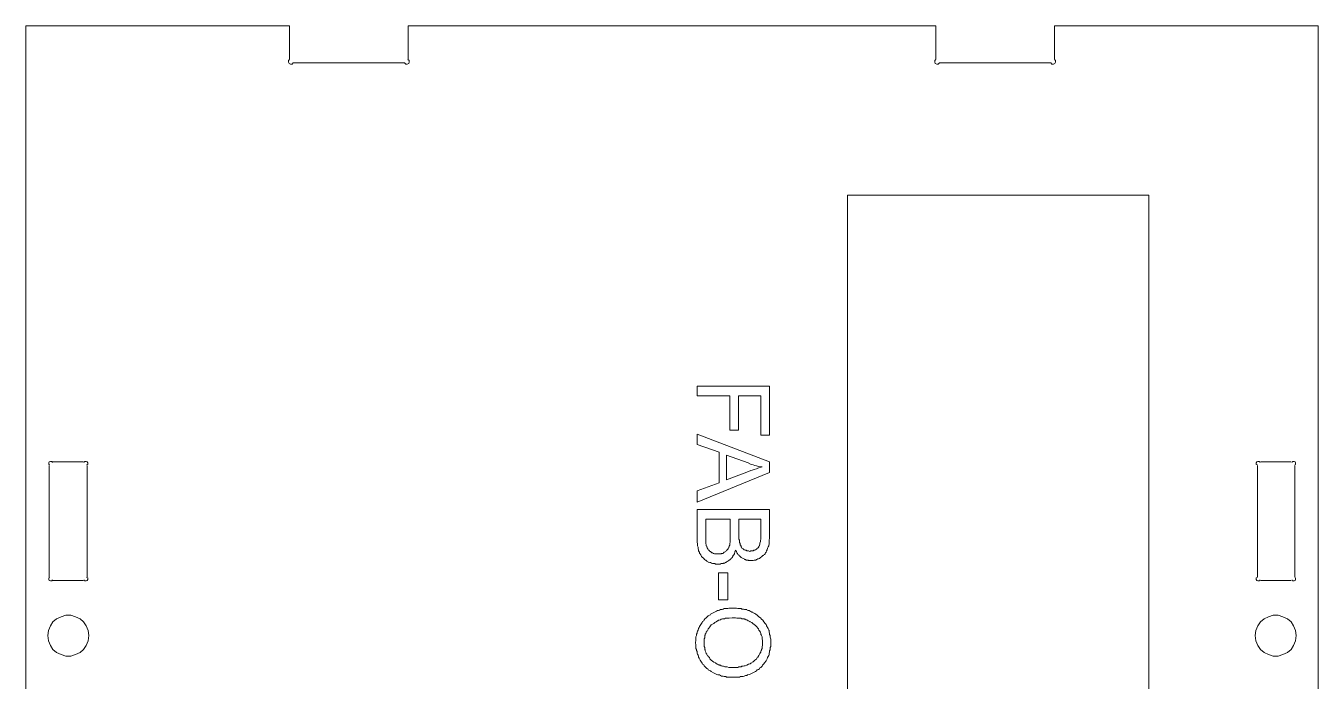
# Model space of a CAD drawing. Header units: millimetres. Extents: x 61 to 278, y 158 to 389.
# Drawn here: x 60.9 to 167.9, y 335.1 to 389.4 of the extents above; entities that cross this region are included whole.
import ezdxf

# ---------------------------------------------------------------- set-up
doc = ezdxf.new("R2010")
doc.units = ezdxf.units.MM
doc.header["$MEASUREMENT"] = 0
doc.layers.add('Livello 1', color=7, linetype='Continuous', lineweight=0)

msp = doc.modelspace()

# ---------------------------------------------------------------- linework, layer by layer
at = {"layer": 'Livello 1', "color": 7, "lineweight": 13}
for p, q in [((92.24, 386.31), (83.02, 386.31)), ((145.75, 386.31), (136.53, 386.31)), ((63.12, 353.25), (65.66, 353.25)), ((163.11, 353.25), (165.65, 353.25)), ((62.82, 352.95), (62.82, 343.73)), ((65.96, 352.95), (65.96, 343.73)), ((162.86, 352.95), (162.86, 343.73)), ((165.95, 352.95), (165.95, 343.73)), ((63.12, 343.43), (65.66, 343.43)), ((163.11, 343.43), (165.65, 343.43))]:
    msp.add_line(p, q, dxfattribs=at)
for points in [[(82.72, 386.61), (82.72, 389.36), (60.88, 389.36), (60.88, 278.32), (82.72, 278.32), (82.72, 281.07)], [(136.23, 386.61), (136.23, 389.36), (92.54, 389.36), (92.54, 386.61)], [(167.89, 278.32), (167.89, 389.36), (146.05, 389.36), (146.05, 386.61)], [(82.72, 386.57), (82.63, 386.48), (82.63, 386.36), (82.68, 386.23), (82.8, 386.19), (82.93, 386.19), (83.02, 386.31)], [(92.24, 386.31), (92.33, 386.19), (92.46, 386.19), (92.58, 386.23), (92.63, 386.36), (92.63, 386.48), (92.5, 386.57)], [(136.23, 386.57), (136.14, 386.48), (136.14, 386.36), (136.19, 386.23), (136.31, 386.19), (136.44, 386.19), (136.53, 386.31)], [(145.75, 386.31), (145.84, 386.19), (145.97, 386.19), (146.09, 386.23), (146.13, 386.36), (146.13, 386.48), (146.05, 386.57)], [(63.08, 353.21), (63.03, 353.29), (62.91, 353.29), (62.82, 353.25), (62.78, 353.17), (62.78, 353.04), (62.87, 353)], [(65.91, 353), (66, 353.04), (66, 353.17), (65.96, 353.25), (65.87, 353.29), (65.74, 353.29), (65.7, 353.21)], [(163.07, 353.21), (163.03, 353.29), (162.9, 353.29), (162.81, 353.25), (162.77, 353.17), (162.77, 353.04), (162.86, 353)], [(165.95, 353), (166.03, 353.04), (166.03, 353.17), (165.99, 353.25), (165.9, 353.29), (165.78, 353.29), (165.74, 353.21)], [(62.87, 343.68), (62.78, 343.64), (62.78, 343.51), (62.82, 343.43), (62.91, 343.39), (63.03, 343.39), (63.08, 343.47)], [(65.7, 343.47), (65.74, 343.39), (65.87, 343.39), (65.96, 343.43), (66, 343.51), (66, 343.64), (65.91, 343.68)], [(162.86, 343.68), (162.77, 343.64), (162.77, 343.51), (162.81, 343.43), (162.9, 343.39), (163.03, 343.39), (163.07, 343.47)], [(165.74, 343.47), (165.78, 343.39), (165.9, 343.39), (165.99, 343.43), (166.03, 343.51), (166.03, 343.64), (165.95, 343.68)]]:
    msp.add_lwpolyline(points, dxfattribs=at)
for points in [[(153.88, 375.35), (153.88, 302.32), (128.91, 302.32), (128.91, 375.35)], [(116.46, 358.71), (119.17, 358.71), (119.17, 355.88), (119.89, 355.88), (119.89, 358.71), (121.75, 358.71), (121.75, 355.45), (122.47, 355.45), (122.47, 359.52), (116.46, 359.52)], [(116.46, 354.69), (118.28, 354.05), (118.28, 351.51), (116.46, 350.84), (116.46, 349.91), (122.47, 352.36), (122.47, 353.25), (116.46, 355.54)], [(118.24, 341.82), (119, 341.82), (119, 344.06), (118.24, 344.06)], [(66.08, 338.86), (66.04, 339.28), (65.87, 339.66), (65.66, 340), (65.36, 340.25), (64.98, 340.42), (64.6, 340.55), (64.18, 340.55), (63.8, 340.42), (63.42, 340.25), (63.12, 340), (62.91, 339.66), (62.74, 339.28), (62.7, 338.86), (62.74, 338.43), (62.91, 338.05), (63.12, 337.71), (63.42, 337.46), (63.8, 337.29), (64.18, 337.16), (64.6, 337.16), (64.98, 337.29), (65.36, 337.46), (65.66, 337.71), (65.87, 338.05), (66.04, 338.43)], [(166.07, 338.86), (166.03, 339.28), (165.86, 339.66), (165.65, 340), (165.35, 340.25), (164.97, 340.42), (164.59, 340.55), (164.17, 340.55), (163.79, 340.42), (163.41, 340.25), (163.11, 340), (162.9, 339.66), (162.73, 339.28), (162.69, 338.86), (162.73, 338.43), (162.9, 338.05), (163.11, 337.71), (163.41, 337.46), (163.79, 337.29), (164.17, 337.16), (164.59, 337.16), (164.97, 337.29), (165.35, 337.46), (165.65, 337.71), (165.86, 338.05), (166.03, 338.43)]]:
    msp.add_lwpolyline(points, close=True, dxfattribs=at)
for points, knots in [([(120.57, 352.4), (120.57, 352.4), (118.91, 351.77), (118.91, 351.77), (118.91, 351.77), (118.91, 353.8), (118.91, 353.8), (118.91, 353.8), (120.69, 353.17), (120.69, 353.17)], [0, 0, 0, 0, 1, 1, 1, 2, 2, 2, 3, 3, 3, 3]), ([(121.84, 352.83), (121.84, 352.83), (121.54, 352.87), (121.54, 352.87), (121.54, 352.87), (121.37, 352.91), (121.37, 352.91), (121.37, 352.91), (121.24, 352.95), (121.24, 352.95), (121.24, 352.95), (121.12, 353), (121.12, 353), (121.12, 353), (120.95, 353.04), (120.95, 353.04), (120.95, 353.04), (120.69, 353.17), (120.69, 353.17)], [0, 0, 0, 0, 1, 1, 1, 2, 2, 2, 3, 3, 3, 4, 4, 4, 5, 5, 5, 6, 6, 6, 6]), ([(120.57, 352.4), (120.57, 352.4), (120.9, 352.53), (120.9, 352.53), (120.9, 352.53), (121.03, 352.57), (121.03, 352.57), (121.03, 352.57), (121.2, 352.62), (121.2, 352.62), (121.2, 352.62), (121.37, 352.66), (121.37, 352.66), (121.37, 352.66), (121.5, 352.74), (121.5, 352.74), (121.5, 352.74), (121.84, 352.83), (121.84, 352.83)], [0, 0, 0, 0, 1, 1, 1, 2, 2, 2, 3, 3, 3, 4, 4, 4, 5, 5, 5, 6, 6, 6, 6]), ([(122.47, 347.07), (122.47, 347.07), (122.47, 349.31), (122.47, 349.31), (122.47, 349.31), (116.46, 349.31), (116.46, 349.31), (116.46, 349.31), (116.46, 347.03), (116.46, 347.03)], [0, 0, 0, 0, 1, 1, 1, 2, 2, 2, 3, 3, 3, 3]), ([(117.18, 347.03), (117.18, 347.03), (117.18, 348.51), (117.18, 348.51), (117.18, 348.51), (119.21, 348.51), (119.21, 348.51)], [0, 0, 0, 0, 1, 1, 1, 2, 2, 2, 2]), ([(119.93, 347.24), (119.93, 347.24), (119.93, 348.51), (119.93, 348.51), (119.93, 348.51), (121.75, 348.51), (121.75, 348.51)], [0, 0, 0, 0, 1, 1, 1, 2, 2, 2, 2]), ([(116.54, 346.05), (116.54, 346.05), (116.54, 346.18), (116.54, 346.18), (116.54, 346.18), (116.5, 346.31), (116.5, 346.31), (116.5, 346.31), (116.5, 346.43), (116.5, 346.43), (116.5, 346.43), (116.5, 346.48), (116.5, 346.48), (116.5, 346.48), (116.46, 346.56), (116.46, 346.56), (116.46, 346.56), (116.46, 346.65), (116.46, 346.65), (116.46, 346.65), (116.46, 346.77), (116.46, 346.77), (116.46, 346.77), (116.46, 347.03), (116.46, 347.03)], [0, 0, 0, 0, 1, 1, 1, 2, 2, 2, 3, 3, 3, 4, 4, 4, 5, 5, 5, 6, 6, 6, 7, 7, 7, 8, 8, 8, 8]), ([(117.18, 347.03), (117.18, 347.03), (117.18, 346.9), (117.18, 346.9), (117.18, 346.9), (117.18, 346.77), (117.18, 346.77), (117.18, 346.77), (117.18, 346.69), (117.18, 346.69), (117.18, 346.69), (117.18, 346.65), (117.18, 346.65), (117.18, 346.65), (117.18, 346.48), (117.18, 346.48)], [0, 0, 0, 0, 1, 1, 1, 2, 2, 2, 3, 3, 3, 4, 4, 4, 5, 5, 5, 5]), ([(119.13, 346.27), (119.13, 346.27), (119.17, 346.35), (119.17, 346.35), (119.17, 346.35), (119.17, 346.48), (119.17, 346.48), (119.17, 346.48), (119.21, 346.6), (119.21, 346.6), (119.21, 346.6), (119.21, 346.65), (119.21, 346.65), (119.21, 346.65), (119.21, 346.69), (119.21, 346.69), (119.21, 346.69), (119.21, 346.82), (119.21, 346.82), (119.21, 346.82), (119.21, 346.9), (119.21, 346.9), (119.21, 346.9), (119.21, 347.03), (119.21, 347.03), (119.21, 347.03), (119.21, 347.15), (119.21, 347.15)], [0, 0, 0, 0, 1, 1, 1, 2, 2, 2, 3, 3, 3, 4, 4, 4, 5, 5, 5, 6, 6, 6, 7, 7, 7, 8, 8, 8, 9, 9, 9, 9]), ([(119.93, 347.24), (119.93, 347.24), (119.93, 347.03), (119.93, 347.03), (119.93, 347.03), (119.93, 346.94), (119.93, 346.94), (119.93, 346.94), (119.93, 346.86), (119.93, 346.86), (119.93, 346.86), (119.97, 346.77), (119.97, 346.77), (119.97, 346.77), (119.97, 346.65), (119.97, 346.65), (119.97, 346.65), (119.97, 346.56), (119.97, 346.56), (119.97, 346.56), (120.02, 346.48), (120.02, 346.48)], [0, 0, 0, 0, 1, 1, 1, 2, 2, 2, 3, 3, 3, 4, 4, 4, 5, 5, 5, 6, 6, 6, 7, 7, 7, 7]), ([(121.67, 346.43), (121.67, 346.43), (121.67, 346.52), (121.67, 346.52), (121.67, 346.52), (121.71, 346.65), (121.71, 346.65), (121.71, 346.65), (121.71, 346.77), (121.71, 346.77), (121.71, 346.77), (121.75, 346.82), (121.75, 346.82), (121.75, 346.82), (121.75, 346.86), (121.75, 346.86), (121.75, 346.86), (121.75, 346.99), (121.75, 346.99), (121.75, 346.99), (121.75, 347.11), (121.75, 347.11), (121.75, 347.11), (121.75, 347.32), (121.75, 347.32)], [0, 0, 0, 0, 1, 1, 1, 2, 2, 2, 3, 3, 3, 4, 4, 4, 5, 5, 5, 6, 6, 6, 7, 7, 7, 8, 8, 8, 8]), ([(122.47, 347.07), (122.47, 347.07), (122.47, 346.94), (122.47, 346.94), (122.47, 346.94), (122.43, 346.77), (122.43, 346.77), (122.43, 346.77), (122.43, 346.73), (122.43, 346.73), (122.43, 346.73), (122.43, 346.65), (122.43, 346.65), (122.43, 346.65), (122.43, 346.56), (122.43, 346.56), (122.43, 346.56), (122.43, 346.52), (122.43, 346.52), (122.43, 346.52), (122.43, 346.43), (122.43, 346.43), (122.43, 346.43), (122.39, 346.35), (122.39, 346.35), (122.39, 346.35), (122.39, 346.31), (122.39, 346.31), (122.39, 346.31), (122.34, 346.22), (122.34, 346.22), (122.34, 346.22), (122.3, 346.1), (122.3, 346.1), (122.3, 346.1), (122.26, 345.97), (122.26, 345.97)], [0, 0, 0, 0, 1, 1, 1, 2, 2, 2, 3, 3, 3, 4, 4, 4, 5, 5, 5, 6, 6, 6, 7, 7, 7, 8, 8, 8, 9, 9, 9, 10, 10, 10, 11, 11, 11, 12, 12, 12, 12]), ([(116.84, 345.42), (116.84, 345.42), (116.8, 345.5), (116.8, 345.5), (116.8, 345.5), (116.76, 345.55), (116.76, 345.55), (116.76, 345.55), (116.71, 345.63), (116.71, 345.63), (116.71, 345.63), (116.67, 345.67), (116.67, 345.67), (116.67, 345.67), (116.67, 345.72), (116.67, 345.72), (116.67, 345.72), (116.67, 345.76), (116.67, 345.76), (116.67, 345.76), (116.63, 345.8), (116.63, 345.8), (116.63, 345.8), (116.59, 345.88), (116.59, 345.88), (116.59, 345.88), (116.59, 345.97), (116.59, 345.97), (116.59, 345.97), (116.54, 346.05), (116.54, 346.05)], [0, 0, 0, 0, 1, 1, 1, 2, 2, 2, 3, 3, 3, 4, 4, 4, 5, 5, 5, 6, 6, 6, 7, 7, 7, 8, 8, 8, 9, 9, 9, 10, 10, 10, 10]), ([(117.18, 346.48), (117.18, 346.48), (117.22, 346.39), (117.22, 346.39), (117.22, 346.39), (117.22, 346.31), (117.22, 346.31), (117.22, 346.31), (117.26, 346.27), (117.26, 346.27), (117.26, 346.27), (117.26, 346.18), (117.26, 346.18), (117.26, 346.18), (117.31, 346.14), (117.31, 346.14), (117.31, 346.14), (117.35, 346.05), (117.35, 346.05)], [0, 0, 0, 0, 1, 1, 1, 2, 2, 2, 3, 3, 3, 4, 4, 4, 5, 5, 5, 6, 6, 6, 6]), ([(117.35, 346.05), (117.35, 346.05), (117.39, 345.97), (117.39, 345.97), (117.39, 345.97), (117.43, 345.93), (117.43, 345.93), (117.43, 345.93), (117.48, 345.88), (117.48, 345.88), (117.48, 345.88), (117.52, 345.84), (117.52, 345.84), (117.52, 345.84), (117.56, 345.84), (117.56, 345.84), (117.56, 345.84), (117.6, 345.8), (117.6, 345.8), (117.6, 345.8), (117.64, 345.76), (117.64, 345.76), (117.64, 345.76), (117.69, 345.72), (117.69, 345.72)], [0, 0, 0, 0, 1, 1, 1, 2, 2, 2, 3, 3, 3, 4, 4, 4, 5, 5, 5, 6, 6, 6, 7, 7, 7, 8, 8, 8, 8]), ([(117.69, 345.72), (117.69, 345.72), (117.73, 345.72), (117.73, 345.72), (117.73, 345.72), (117.81, 345.67), (117.81, 345.67), (117.81, 345.67), (117.86, 345.67), (117.86, 345.67), (117.86, 345.67), (117.9, 345.63), (117.9, 345.63), (117.9, 345.63), (117.94, 345.63), (117.94, 345.63), (117.94, 345.63), (117.98, 345.63), (117.98, 345.63), (117.98, 345.63), (118.07, 345.63), (118.07, 345.63), (118.07, 345.63), (118.11, 345.63), (118.11, 345.63), (118.11, 345.63), (118.19, 345.63), (118.19, 345.63)], [0, 0, 0, 0, 1, 1, 1, 2, 2, 2, 3, 3, 3, 4, 4, 4, 5, 5, 5, 6, 6, 6, 7, 7, 7, 8, 8, 8, 9, 9, 9, 9]), ([(118.19, 345.63), (118.19, 345.63), (118.28, 345.63), (118.28, 345.63), (118.28, 345.63), (118.36, 345.63), (118.36, 345.63), (118.36, 345.63), (118.41, 345.63), (118.41, 345.63), (118.41, 345.63), (118.45, 345.63), (118.45, 345.63), (118.45, 345.63), (118.49, 345.67), (118.49, 345.67), (118.49, 345.67), (118.53, 345.67), (118.53, 345.67), (118.53, 345.67), (118.58, 345.67), (118.58, 345.67), (118.58, 345.67), (118.62, 345.67), (118.62, 345.67), (118.62, 345.67), (118.66, 345.72), (118.66, 345.72), (118.66, 345.72), (118.7, 345.76), (118.7, 345.76), (118.7, 345.76), (118.79, 345.8), (118.79, 345.8)], [0, 0, 0, 0, 1, 1, 1, 2, 2, 2, 3, 3, 3, 4, 4, 4, 5, 5, 5, 6, 6, 6, 7, 7, 7, 8, 8, 8, 9, 9, 9, 10, 10, 10, 11, 11, 11, 11]), ([(118.79, 345.8), (118.79, 345.8), (118.83, 345.84), (118.83, 345.84), (118.83, 345.84), (118.87, 345.88), (118.87, 345.88), (118.87, 345.88), (118.91, 345.93), (118.91, 345.93), (118.91, 345.93), (118.96, 345.93), (118.96, 345.93), (118.96, 345.93), (118.96, 345.97), (118.96, 345.97), (118.96, 345.97), (119, 346.01), (119, 346.01), (119, 346.01), (119.04, 346.05), (119.04, 346.05), (119.04, 346.05), (119.04, 346.1), (119.04, 346.1), (119.04, 346.1), (119.08, 346.14), (119.08, 346.14), (119.08, 346.14), (119.08, 346.18), (119.08, 346.18), (119.08, 346.18), (119.13, 346.27), (119.13, 346.27)], [0, 0, 0, 0, 1, 1, 1, 2, 2, 2, 3, 3, 3, 4, 4, 4, 5, 5, 5, 6, 6, 6, 7, 7, 7, 8, 8, 8, 9, 9, 9, 10, 10, 10, 11, 11, 11, 11]), ([(119.63, 345.93), (119.63, 345.93), (119.59, 345.8), (119.59, 345.8), (119.59, 345.8), (119.59, 345.76), (119.59, 345.76), (119.59, 345.76), (119.55, 345.67), (119.55, 345.67), (119.55, 345.67), (119.55, 345.63), (119.55, 345.63), (119.55, 345.63), (119.51, 345.55), (119.51, 345.55), (119.51, 345.55), (119.46, 345.5), (119.46, 345.5), (119.46, 345.5), (119.42, 345.46), (119.42, 345.46), (119.42, 345.46), (119.42, 345.42), (119.42, 345.42), (119.42, 345.42), (119.38, 345.33), (119.38, 345.33), (119.38, 345.33), (119.34, 345.29), (119.34, 345.29), (119.34, 345.29), (119.3, 345.25), (119.3, 345.25), (119.3, 345.25), (119.25, 345.21), (119.25, 345.21), (119.25, 345.21), (119.21, 345.16), (119.21, 345.16), (119.21, 345.16), (119.08, 345.08), (119.08, 345.08)], [0, 0, 0, 0, 1, 1, 1, 2, 2, 2, 3, 3, 3, 4, 4, 4, 5, 5, 5, 6, 6, 6, 7, 7, 7, 8, 8, 8, 9, 9, 9, 10, 10, 10, 11, 11, 11, 12, 12, 12, 13, 13, 13, 14, 14, 14, 14]), ([(120.18, 345.29), (120.18, 345.29), (120.1, 345.33), (120.1, 345.33), (120.1, 345.33), (120.02, 345.42), (120.02, 345.42), (120.02, 345.42), (119.97, 345.46), (119.97, 345.46), (119.97, 345.46), (119.93, 345.5), (119.93, 345.5), (119.93, 345.5), (119.93, 345.55), (119.93, 345.55), (119.93, 345.55), (119.89, 345.55), (119.89, 345.55), (119.89, 345.55), (119.85, 345.59), (119.85, 345.59), (119.85, 345.59), (119.8, 345.63), (119.8, 345.63), (119.8, 345.63), (119.8, 345.67), (119.8, 345.67), (119.8, 345.67), (119.76, 345.72), (119.76, 345.72), (119.76, 345.72), (119.72, 345.84), (119.72, 345.84), (119.72, 345.84), (119.63, 345.93), (119.63, 345.93)], [0, 0, 0, 0, 1, 1, 1, 2, 2, 2, 3, 3, 3, 4, 4, 4, 5, 5, 5, 6, 6, 6, 7, 7, 7, 8, 8, 8, 9, 9, 9, 10, 10, 10, 11, 11, 11, 12, 12, 12, 12]), ([(120.02, 346.48), (120.02, 346.48), (120.02, 346.39), (120.02, 346.39), (120.02, 346.39), (120.06, 346.35), (120.06, 346.35), (120.06, 346.35), (120.1, 346.27), (120.1, 346.27), (120.1, 346.27), (120.1, 346.22), (120.1, 346.22), (120.1, 346.22), (120.14, 346.18), (120.14, 346.18), (120.14, 346.18), (120.18, 346.14), (120.18, 346.14), (120.18, 346.14), (120.18, 346.1), (120.18, 346.1), (120.18, 346.1), (120.27, 346.05), (120.27, 346.05), (120.27, 346.05), (120.31, 346.01), (120.31, 346.01)], [0, 0, 0, 0, 1, 1, 1, 2, 2, 2, 3, 3, 3, 4, 4, 4, 5, 5, 5, 6, 6, 6, 7, 7, 7, 8, 8, 8, 9, 9, 9, 9]), ([(120.31, 346.01), (120.31, 346.01), (120.35, 345.97), (120.35, 345.97), (120.35, 345.97), (120.44, 345.93), (120.44, 345.93), (120.44, 345.93), (120.48, 345.93), (120.48, 345.93), (120.48, 345.93), (120.52, 345.93), (120.52, 345.93), (120.52, 345.93), (120.57, 345.88), (120.57, 345.88), (120.57, 345.88), (120.61, 345.88), (120.61, 345.88), (120.61, 345.88), (120.69, 345.88), (120.69, 345.88), (120.69, 345.88), (120.73, 345.88), (120.73, 345.88), (120.73, 345.88), (120.82, 345.84), (120.82, 345.84)], [0, 0, 0, 0, 1, 1, 1, 2, 2, 2, 3, 3, 3, 4, 4, 4, 5, 5, 5, 6, 6, 6, 7, 7, 7, 8, 8, 8, 9, 9, 9, 9]), ([(120.82, 345.84), (120.82, 345.84), (120.9, 345.88), (120.9, 345.88), (120.9, 345.88), (120.95, 345.88), (120.95, 345.88), (120.95, 345.88), (121.03, 345.88), (121.03, 345.88), (121.03, 345.88), (121.07, 345.88), (121.07, 345.88), (121.07, 345.88), (121.12, 345.88), (121.12, 345.88), (121.12, 345.88), (121.16, 345.93), (121.16, 345.93), (121.16, 345.93), (121.24, 345.93), (121.24, 345.93), (121.24, 345.93), (121.29, 345.97), (121.29, 345.97), (121.29, 345.97), (121.37, 346.01), (121.37, 346.01)], [0, 0, 0, 0, 1, 1, 1, 2, 2, 2, 3, 3, 3, 4, 4, 4, 5, 5, 5, 6, 6, 6, 7, 7, 7, 8, 8, 8, 9, 9, 9, 9]), ([(121.37, 346.01), (121.37, 346.01), (121.41, 346.05), (121.41, 346.05), (121.41, 346.05), (121.45, 346.1), (121.45, 346.1), (121.45, 346.1), (121.5, 346.1), (121.5, 346.1), (121.5, 346.1), (121.5, 346.14), (121.5, 346.14), (121.5, 346.14), (121.54, 346.14), (121.54, 346.14), (121.54, 346.14), (121.54, 346.18), (121.54, 346.18), (121.54, 346.18), (121.58, 346.22), (121.58, 346.22), (121.58, 346.22), (121.58, 346.27), (121.58, 346.27), (121.58, 346.27), (121.62, 346.31), (121.62, 346.31), (121.62, 346.31), (121.62, 346.35), (121.62, 346.35), (121.62, 346.35), (121.67, 346.43), (121.67, 346.43)], [0, 0, 0, 0, 1, 1, 1, 2, 2, 2, 3, 3, 3, 4, 4, 4, 5, 5, 5, 6, 6, 6, 7, 7, 7, 8, 8, 8, 9, 9, 9, 10, 10, 10, 11, 11, 11, 11]), ([(122.26, 345.97), (122.26, 345.97), (122.22, 345.88), (122.22, 345.88), (122.22, 345.88), (122.17, 345.76), (122.17, 345.76), (122.17, 345.76), (122.13, 345.72), (122.13, 345.72), (122.13, 345.72), (122.09, 345.67), (122.09, 345.67), (122.09, 345.67), (122.09, 345.63), (122.09, 345.63), (122.09, 345.63), (122.05, 345.59), (122.05, 345.59), (122.05, 345.59), (122, 345.55), (122, 345.55), (122, 345.55), (121.96, 345.5), (121.96, 345.5), (121.96, 345.5), (121.92, 345.5), (121.92, 345.5), (121.92, 345.5), (121.88, 345.46), (121.88, 345.46), (121.88, 345.46), (121.79, 345.38), (121.79, 345.38), (121.79, 345.38), (121.71, 345.33), (121.71, 345.33)], [0, 0, 0, 0, 1, 1, 1, 2, 2, 2, 3, 3, 3, 4, 4, 4, 5, 5, 5, 6, 6, 6, 7, 7, 7, 8, 8, 8, 9, 9, 9, 10, 10, 10, 11, 11, 11, 12, 12, 12, 12]), ([(117.39, 344.95), (117.39, 344.95), (117.35, 345), (117.35, 345), (117.35, 345), (117.26, 345.04), (117.26, 345.04), (117.26, 345.04), (117.18, 345.12), (117.18, 345.12), (117.18, 345.12), (117.14, 345.12), (117.14, 345.12), (117.14, 345.12), (117.09, 345.16), (117.09, 345.16), (117.09, 345.16), (117.05, 345.16), (117.05, 345.16), (117.05, 345.16), (117.05, 345.21), (117.05, 345.21), (117.05, 345.21), (117.01, 345.25), (117.01, 345.25), (117.01, 345.25), (116.97, 345.29), (116.97, 345.29), (116.97, 345.29), (116.92, 345.33), (116.92, 345.33), (116.92, 345.33), (116.84, 345.42), (116.84, 345.42)], [0, 0, 0, 0, 1, 1, 1, 2, 2, 2, 3, 3, 3, 4, 4, 4, 5, 5, 5, 6, 6, 6, 7, 7, 7, 8, 8, 8, 9, 9, 9, 10, 10, 10, 11, 11, 11, 11]), ([(118.19, 344.78), (118.19, 344.78), (118.11, 344.78), (118.11, 344.78), (118.11, 344.78), (117.98, 344.78), (117.98, 344.78), (117.98, 344.78), (117.94, 344.83), (117.94, 344.83), (117.94, 344.83), (117.9, 344.83), (117.9, 344.83), (117.9, 344.83), (117.86, 344.83), (117.86, 344.83), (117.86, 344.83), (117.77, 344.83), (117.77, 344.83), (117.77, 344.83), (117.73, 344.83), (117.73, 344.83), (117.73, 344.83), (117.69, 344.87), (117.69, 344.87), (117.69, 344.87), (117.64, 344.87), (117.64, 344.87), (117.64, 344.87), (117.6, 344.91), (117.6, 344.91), (117.6, 344.91), (117.52, 344.91), (117.52, 344.91), (117.52, 344.91), (117.39, 344.95), (117.39, 344.95)], [0, 0, 0, 0, 1, 1, 1, 2, 2, 2, 3, 3, 3, 4, 4, 4, 5, 5, 5, 6, 6, 6, 7, 7, 7, 8, 8, 8, 9, 9, 9, 10, 10, 10, 11, 11, 11, 12, 12, 12, 12]), ([(119.08, 345.08), (119.08, 345.08), (119, 345.04), (119, 345.04), (119, 345.04), (118.96, 345), (118.96, 345), (118.96, 345), (118.87, 344.95), (118.87, 344.95), (118.87, 344.95), (118.83, 344.91), (118.83, 344.91), (118.83, 344.91), (118.79, 344.91), (118.79, 344.91), (118.79, 344.91), (118.75, 344.87), (118.75, 344.87), (118.75, 344.87), (118.66, 344.87), (118.66, 344.87), (118.66, 344.87), (118.62, 344.83), (118.62, 344.83), (118.62, 344.83), (118.58, 344.83), (118.58, 344.83), (118.58, 344.83), (118.49, 344.83), (118.49, 344.83), (118.49, 344.83), (118.45, 344.83), (118.45, 344.83), (118.45, 344.83), (118.36, 344.78), (118.36, 344.78), (118.36, 344.78), (118.32, 344.78), (118.32, 344.78), (118.32, 344.78), (118.19, 344.78), (118.19, 344.78)], [0, 0, 0, 0, 1, 1, 1, 2, 2, 2, 3, 3, 3, 4, 4, 4, 5, 5, 5, 6, 6, 6, 7, 7, 7, 8, 8, 8, 9, 9, 9, 10, 10, 10, 11, 11, 11, 12, 12, 12, 13, 13, 13, 14, 14, 14, 14]), ([(120.9, 345.08), (120.9, 345.08), (120.82, 345.08), (120.82, 345.08), (120.82, 345.08), (120.73, 345.08), (120.73, 345.08), (120.73, 345.08), (120.69, 345.12), (120.69, 345.12), (120.69, 345.12), (120.65, 345.12), (120.65, 345.12), (120.65, 345.12), (120.61, 345.12), (120.61, 345.12), (120.61, 345.12), (120.52, 345.12), (120.52, 345.12), (120.52, 345.12), (120.48, 345.16), (120.48, 345.16), (120.48, 345.16), (120.44, 345.16), (120.44, 345.16), (120.44, 345.16), (120.4, 345.16), (120.4, 345.16), (120.4, 345.16), (120.35, 345.21), (120.35, 345.21), (120.35, 345.21), (120.27, 345.25), (120.27, 345.25), (120.27, 345.25), (120.18, 345.29), (120.18, 345.29)], [0, 0, 0, 0, 1, 1, 1, 2, 2, 2, 3, 3, 3, 4, 4, 4, 5, 5, 5, 6, 6, 6, 7, 7, 7, 8, 8, 8, 9, 9, 9, 10, 10, 10, 11, 11, 11, 12, 12, 12, 12]), ([(121.71, 345.33), (121.71, 345.33), (121.62, 345.25), (121.62, 345.25), (121.62, 345.25), (121.54, 345.21), (121.54, 345.21), (121.54, 345.21), (121.5, 345.21), (121.5, 345.21), (121.5, 345.21), (121.41, 345.16), (121.41, 345.16), (121.41, 345.16), (121.37, 345.16), (121.37, 345.16), (121.37, 345.16), (121.33, 345.12), (121.33, 345.12), (121.33, 345.12), (121.29, 345.12), (121.29, 345.12), (121.29, 345.12), (121.24, 345.12), (121.24, 345.12), (121.24, 345.12), (121.2, 345.12), (121.2, 345.12), (121.2, 345.12), (121.12, 345.08), (121.12, 345.08), (121.12, 345.08), (121.03, 345.08), (121.03, 345.08), (121.03, 345.08), (120.9, 345.08), (120.9, 345.08)], [0, 0, 0, 0, 1, 1, 1, 2, 2, 2, 3, 3, 3, 4, 4, 4, 5, 5, 5, 6, 6, 6, 7, 7, 7, 8, 8, 8, 9, 9, 9, 10, 10, 10, 11, 11, 11, 12, 12, 12, 12]), ([(116.76, 339.79), (116.76, 339.79), (116.88, 339.96), (116.88, 339.96), (116.88, 339.96), (116.92, 340.04), (116.92, 340.04), (116.92, 340.04), (117.01, 340.08), (117.01, 340.08), (117.01, 340.08), (117.05, 340.17), (117.05, 340.17), (117.05, 340.17), (117.09, 340.25), (117.09, 340.25), (117.09, 340.25), (117.18, 340.3), (117.18, 340.3), (117.18, 340.3), (117.26, 340.38), (117.26, 340.38), (117.26, 340.38), (117.31, 340.42), (117.31, 340.42), (117.31, 340.42), (117.39, 340.51), (117.39, 340.51), (117.39, 340.51), (117.48, 340.55), (117.48, 340.55), (117.48, 340.55), (117.56, 340.59), (117.56, 340.59), (117.56, 340.59), (117.64, 340.68), (117.64, 340.68), (117.64, 340.68), (117.73, 340.72), (117.73, 340.72), (117.73, 340.72), (117.9, 340.8), (117.9, 340.8)], [0, 0, 0, 0, 1, 1, 1, 2, 2, 2, 3, 3, 3, 4, 4, 4, 5, 5, 5, 6, 6, 6, 7, 7, 7, 8, 8, 8, 9, 9, 9, 10, 10, 10, 11, 11, 11, 12, 12, 12, 13, 13, 13, 14, 14, 14, 14]), ([(119.38, 340.34), (119.38, 340.34), (119.13, 340.3), (119.13, 340.3), (119.13, 340.3), (119, 340.3), (119, 340.3), (119, 340.3), (118.91, 340.3), (118.91, 340.3), (118.91, 340.3), (118.79, 340.3), (118.79, 340.3), (118.79, 340.3), (118.75, 340.25), (118.75, 340.25), (118.75, 340.25), (118.66, 340.25), (118.66, 340.25), (118.66, 340.25), (118.62, 340.25), (118.62, 340.25), (118.62, 340.25), (118.58, 340.25), (118.58, 340.25), (118.58, 340.25), (118.49, 340.21), (118.49, 340.21), (118.49, 340.21), (118.45, 340.21), (118.45, 340.21), (118.45, 340.21), (118.41, 340.17), (118.41, 340.17), (118.41, 340.17), (118.36, 340.17), (118.36, 340.17), (118.36, 340.17), (118.28, 340.13), (118.28, 340.13), (118.28, 340.13), (118.24, 340.13), (118.24, 340.13), (118.24, 340.13), (118.19, 340.08), (118.19, 340.08), (118.19, 340.08), (118.15, 340.08), (118.15, 340.08), (118.15, 340.08), (118.03, 340), (118.03, 340), (118.03, 340), (117.94, 339.96), (117.94, 339.96), (117.94, 339.96), (117.86, 339.87), (117.86, 339.87), (117.86, 339.87), (117.64, 339.75), (117.64, 339.75)], [0, 0, 0, 0, 1, 1, 1, 2, 2, 2, 3, 3, 3, 4, 4, 4, 5, 5, 5, 6, 6, 6, 7, 7, 7, 8, 8, 8, 9, 9, 9, 10, 10, 10, 11, 11, 11, 12, 12, 12, 13, 13, 13, 14, 14, 14, 15, 15, 15, 16, 16, 16, 17, 17, 17, 18, 18, 18, 19, 19, 19, 20, 20, 20, 20]), ([(117.9, 340.8), (117.9, 340.8), (118.07, 340.89), (118.07, 340.89), (118.07, 340.89), (118.15, 340.93), (118.15, 340.93), (118.15, 340.93), (118.24, 340.93), (118.24, 340.93), (118.24, 340.93), (118.32, 340.97), (118.32, 340.97), (118.32, 340.97), (118.41, 341.02), (118.41, 341.02), (118.41, 341.02), (118.53, 341.02), (118.53, 341.02), (118.53, 341.02), (118.62, 341.06), (118.62, 341.06), (118.62, 341.06), (118.7, 341.1), (118.7, 341.1), (118.7, 341.1), (118.79, 341.1), (118.79, 341.1), (118.79, 341.1), (118.87, 341.1), (118.87, 341.1), (118.87, 341.1), (119, 341.1), (119, 341.1), (119, 341.1), (119.08, 341.14), (119.08, 341.14), (119.08, 341.14), (119.17, 341.14), (119.17, 341.14), (119.17, 341.14), (119.38, 341.14), (119.38, 341.14)], [0, 0, 0, 0, 1, 1, 1, 2, 2, 2, 3, 3, 3, 4, 4, 4, 5, 5, 5, 6, 6, 6, 7, 7, 7, 8, 8, 8, 9, 9, 9, 10, 10, 10, 11, 11, 11, 12, 12, 12, 13, 13, 13, 14, 14, 14, 14]), ([(119.38, 341.14), (119.38, 341.14), (119.55, 341.14), (119.55, 341.14), (119.55, 341.14), (119.72, 341.14), (119.72, 341.14), (119.72, 341.14), (119.85, 341.1), (119.85, 341.1), (119.85, 341.1), (120.02, 341.1), (120.02, 341.1), (120.02, 341.1), (120.1, 341.1), (120.1, 341.1), (120.1, 341.1), (120.18, 341.06), (120.18, 341.06), (120.18, 341.06), (120.27, 341.06), (120.27, 341.06), (120.27, 341.06), (120.31, 341.06), (120.31, 341.06), (120.31, 341.06), (120.4, 341.02), (120.4, 341.02), (120.4, 341.02), (120.48, 341.02), (120.48, 341.02), (120.48, 341.02), (120.57, 341.02), (120.57, 341.02), (120.57, 341.02), (120.61, 340.97), (120.61, 340.97), (120.61, 340.97), (120.69, 340.93), (120.69, 340.93), (120.69, 340.93), (120.78, 340.93), (120.78, 340.93), (120.78, 340.93), (120.86, 340.89), (120.86, 340.89), (120.86, 340.89), (120.9, 340.85), (120.9, 340.85), (120.9, 340.85), (120.99, 340.8), (120.99, 340.8), (120.99, 340.8), (121.07, 340.8), (121.07, 340.8), (121.07, 340.8), (121.12, 340.76), (121.12, 340.76), (121.12, 340.76), (121.2, 340.72), (121.2, 340.72), (121.2, 340.72), (121.24, 340.68), (121.24, 340.68), (121.24, 340.68), (121.33, 340.64), (121.33, 340.64), (121.33, 340.64), (121.45, 340.55), (121.45, 340.55), (121.45, 340.55), (121.58, 340.42), (121.58, 340.42), (121.58, 340.42), (121.71, 340.34), (121.71, 340.34)], [0, 0, 0, 0, 1, 1, 1, 2, 2, 2, 3, 3, 3, 4, 4, 4, 5, 5, 5, 6, 6, 6, 7, 7, 7, 8, 8, 8, 9, 9, 9, 10, 10, 10, 11, 11, 11, 12, 12, 12, 13, 13, 13, 14, 14, 14, 15, 15, 15, 16, 16, 16, 17, 17, 17, 18, 18, 18, 19, 19, 19, 20, 20, 20, 21, 21, 21, 22, 22, 22, 23, 23, 23, 24, 24, 24, 25, 25, 25, 25]), ([(121.29, 339.7), (121.29, 339.7), (121.2, 339.79), (121.2, 339.79), (121.2, 339.79), (121.07, 339.87), (121.07, 339.87), (121.07, 339.87), (120.99, 339.96), (120.99, 339.96), (120.99, 339.96), (120.86, 340), (120.86, 340), (120.86, 340), (120.82, 340.04), (120.82, 340.04), (120.82, 340.04), (120.73, 340.08), (120.73, 340.08), (120.73, 340.08), (120.69, 340.08), (120.69, 340.08), (120.69, 340.08), (120.65, 340.13), (120.65, 340.13), (120.65, 340.13), (120.57, 340.17), (120.57, 340.17), (120.57, 340.17), (120.52, 340.17), (120.52, 340.17), (120.52, 340.17), (120.44, 340.21), (120.44, 340.21), (120.44, 340.21), (120.4, 340.21), (120.4, 340.21), (120.4, 340.21), (120.35, 340.25), (120.35, 340.25), (120.35, 340.25), (120.27, 340.25), (120.27, 340.25), (120.27, 340.25), (120.23, 340.25), (120.23, 340.25), (120.23, 340.25), (120.14, 340.25), (120.14, 340.25), (120.14, 340.25), (120.1, 340.3), (120.1, 340.3), (120.1, 340.3), (120.02, 340.3), (120.02, 340.3), (120.02, 340.3), (119.89, 340.3), (119.89, 340.3), (119.89, 340.3), (119.76, 340.3), (119.76, 340.3), (119.76, 340.3), (119.63, 340.34), (119.63, 340.34), (119.63, 340.34), (119.38, 340.34), (119.38, 340.34)], [0, 0, 0, 0, 1, 1, 1, 2, 2, 2, 3, 3, 3, 4, 4, 4, 5, 5, 5, 6, 6, 6, 7, 7, 7, 8, 8, 8, 9, 9, 9, 10, 10, 10, 11, 11, 11, 12, 12, 12, 13, 13, 13, 14, 14, 14, 15, 15, 15, 16, 16, 16, 17, 17, 17, 18, 18, 18, 19, 19, 19, 20, 20, 20, 21, 21, 21, 22, 22, 22, 22]), ([(121.71, 340.34), (121.71, 340.34), (121.79, 340.21), (121.79, 340.21), (121.79, 340.21), (121.92, 340.13), (121.92, 340.13), (121.92, 340.13), (122, 340), (122, 340), (122, 340), (122.09, 339.87), (122.09, 339.87), (122.09, 339.87), (122.13, 339.83), (122.13, 339.83), (122.13, 339.83), (122.17, 339.79), (122.17, 339.79), (122.17, 339.79), (122.22, 339.7), (122.22, 339.7), (122.22, 339.7), (122.22, 339.66), (122.22, 339.66), (122.22, 339.66), (122.26, 339.58), (122.26, 339.58), (122.26, 339.58), (122.3, 339.53), (122.3, 339.53), (122.3, 339.53), (122.34, 339.45), (122.34, 339.45), (122.34, 339.45), (122.34, 339.41), (122.34, 339.41), (122.34, 339.41), (122.39, 339.32), (122.39, 339.32), (122.39, 339.32), (122.43, 339.28), (122.43, 339.28), (122.43, 339.28), (122.43, 339.2), (122.43, 339.2), (122.43, 339.2), (122.43, 339.15), (122.43, 339.15), (122.43, 339.15), (122.47, 339.07), (122.47, 339.07), (122.47, 339.07), (122.47, 338.98), (122.47, 338.98), (122.47, 338.98), (122.47, 338.94), (122.47, 338.94), (122.47, 338.94), (122.51, 338.86), (122.51, 338.86), (122.51, 338.86), (122.51, 338.73), (122.51, 338.73), (122.51, 338.73), (122.56, 338.56), (122.56, 338.56), (122.56, 338.56), (122.56, 338.43), (122.56, 338.43), (122.56, 338.43), (122.56, 338.26), (122.56, 338.26)], [0, 0, 0, 0, 1, 1, 1, 2, 2, 2, 3, 3, 3, 4, 4, 4, 5, 5, 5, 6, 6, 6, 7, 7, 7, 8, 8, 8, 9, 9, 9, 10, 10, 10, 11, 11, 11, 12, 12, 12, 13, 13, 13, 14, 14, 14, 15, 15, 15, 16, 16, 16, 17, 17, 17, 18, 18, 18, 19, 19, 19, 20, 20, 20, 21, 21, 21, 22, 22, 22, 23, 23, 23, 24, 24, 24, 24]), ([(116.33, 338.26), (116.33, 338.26), (116.37, 338.48), (116.37, 338.48), (116.37, 338.48), (116.37, 338.56), (116.37, 338.56), (116.37, 338.56), (116.37, 338.69), (116.37, 338.69), (116.37, 338.69), (116.37, 338.77), (116.37, 338.77), (116.37, 338.77), (116.42, 338.86), (116.42, 338.86), (116.42, 338.86), (116.42, 338.98), (116.42, 338.98), (116.42, 338.98), (116.46, 339.07), (116.46, 339.07), (116.46, 339.07), (116.46, 339.15), (116.46, 339.15), (116.46, 339.15), (116.5, 339.24), (116.5, 339.24), (116.5, 339.24), (116.54, 339.32), (116.54, 339.32), (116.54, 339.32), (116.59, 339.45), (116.59, 339.45), (116.59, 339.45), (116.63, 339.53), (116.63, 339.53), (116.63, 339.53), (116.67, 339.62), (116.67, 339.62), (116.67, 339.62), (116.76, 339.79), (116.76, 339.79)], [0, 0, 0, 0, 1, 1, 1, 2, 2, 2, 3, 3, 3, 4, 4, 4, 5, 5, 5, 6, 6, 6, 7, 7, 7, 8, 8, 8, 9, 9, 9, 10, 10, 10, 11, 11, 11, 12, 12, 12, 13, 13, 13, 14, 14, 14, 14]), ([(117.64, 339.75), (117.64, 339.75), (117.52, 339.58), (117.52, 339.58), (117.52, 339.58), (117.43, 339.49), (117.43, 339.49), (117.43, 339.49), (117.39, 339.41), (117.39, 339.41), (117.39, 339.41), (117.35, 339.32), (117.35, 339.32), (117.35, 339.32), (117.31, 339.28), (117.31, 339.28), (117.31, 339.28), (117.26, 339.24), (117.26, 339.24), (117.26, 339.24), (117.26, 339.2), (117.26, 339.2), (117.26, 339.2), (117.22, 339.15), (117.22, 339.15), (117.22, 339.15), (117.22, 339.11), (117.22, 339.11), (117.22, 339.11), (117.18, 339.07), (117.18, 339.07), (117.18, 339.07), (117.18, 339.03), (117.18, 339.03), (117.18, 339.03), (117.14, 338.98), (117.14, 338.98), (117.14, 338.98), (117.14, 338.94), (117.14, 338.94), (117.14, 338.94), (117.14, 338.9), (117.14, 338.9), (117.14, 338.9), (117.09, 338.86), (117.09, 338.86), (117.09, 338.86), (117.09, 338.77), (117.09, 338.77), (117.09, 338.77), (117.09, 338.69), (117.09, 338.69), (117.09, 338.69), (117.05, 338.6), (117.05, 338.6), (117.05, 338.6), (117.05, 338.48), (117.05, 338.48), (117.05, 338.48), (117.05, 338.26), (117.05, 338.26)], [0, 0, 0, 0, 1, 1, 1, 2, 2, 2, 3, 3, 3, 4, 4, 4, 5, 5, 5, 6, 6, 6, 7, 7, 7, 8, 8, 8, 9, 9, 9, 10, 10, 10, 11, 11, 11, 12, 12, 12, 13, 13, 13, 14, 14, 14, 15, 15, 15, 16, 16, 16, 17, 17, 17, 18, 18, 18, 19, 19, 19, 20, 20, 20, 20]), ([(121.88, 338.26), (121.88, 338.26), (121.88, 338.48), (121.88, 338.48), (121.88, 338.48), (121.84, 338.56), (121.84, 338.56), (121.84, 338.56), (121.84, 338.69), (121.84, 338.69), (121.84, 338.69), (121.84, 338.77), (121.84, 338.77), (121.84, 338.77), (121.79, 338.86), (121.79, 338.86), (121.79, 338.86), (121.79, 338.9), (121.79, 338.9), (121.79, 338.9), (121.75, 338.94), (121.75, 338.94), (121.75, 338.94), (121.75, 339.03), (121.75, 339.03), (121.75, 339.03), (121.75, 339.07), (121.75, 339.07), (121.75, 339.07), (121.71, 339.11), (121.71, 339.11), (121.71, 339.11), (121.71, 339.15), (121.71, 339.15), (121.71, 339.15), (121.67, 339.2), (121.67, 339.2), (121.67, 339.2), (121.67, 339.24), (121.67, 339.24), (121.67, 339.24), (121.58, 339.32), (121.58, 339.32), (121.58, 339.32), (121.54, 339.41), (121.54, 339.41), (121.54, 339.41), (121.5, 339.49), (121.5, 339.49), (121.5, 339.49), (121.41, 339.58), (121.41, 339.58), (121.41, 339.58), (121.29, 339.7), (121.29, 339.7)], [0, 0, 0, 0, 1, 1, 1, 2, 2, 2, 3, 3, 3, 4, 4, 4, 5, 5, 5, 6, 6, 6, 7, 7, 7, 8, 8, 8, 9, 9, 9, 10, 10, 10, 11, 11, 11, 12, 12, 12, 13, 13, 13, 14, 14, 14, 15, 15, 15, 16, 16, 16, 17, 17, 17, 18, 18, 18, 18]), ([(116.71, 336.83), (116.71, 336.83), (116.63, 336.99), (116.63, 336.99), (116.63, 336.99), (116.59, 337.08), (116.59, 337.08), (116.59, 337.08), (116.59, 337.16), (116.59, 337.16), (116.59, 337.16), (116.54, 337.25), (116.54, 337.25), (116.54, 337.25), (116.5, 337.33), (116.5, 337.33), (116.5, 337.33), (116.46, 337.42), (116.46, 337.42), (116.46, 337.42), (116.46, 337.54), (116.46, 337.54), (116.46, 337.54), (116.42, 337.63), (116.42, 337.63), (116.42, 337.63), (116.42, 337.71), (116.42, 337.71), (116.42, 337.71), (116.37, 337.8), (116.37, 337.8), (116.37, 337.8), (116.37, 337.88), (116.37, 337.88), (116.37, 337.88), (116.37, 338.01), (116.37, 338.01), (116.37, 338.01), (116.37, 338.1), (116.37, 338.1), (116.37, 338.1), (116.33, 338.26), (116.33, 338.26)], [0, 0, 0, 0, 1, 1, 1, 2, 2, 2, 3, 3, 3, 4, 4, 4, 5, 5, 5, 6, 6, 6, 7, 7, 7, 8, 8, 8, 9, 9, 9, 10, 10, 10, 11, 11, 11, 12, 12, 12, 13, 13, 13, 14, 14, 14, 14]), ([(117.05, 338.26), (117.05, 338.26), (117.05, 338.05), (117.05, 338.05), (117.05, 338.05), (117.05, 337.97), (117.05, 337.97), (117.05, 337.97), (117.09, 337.88), (117.09, 337.88), (117.09, 337.88), (117.09, 337.76), (117.09, 337.76), (117.09, 337.76), (117.09, 337.71), (117.09, 337.71), (117.09, 337.71), (117.14, 337.67), (117.14, 337.67), (117.14, 337.67), (117.14, 337.63), (117.14, 337.63), (117.14, 337.63), (117.14, 337.59), (117.14, 337.59), (117.14, 337.59), (117.18, 337.5), (117.18, 337.5), (117.18, 337.5), (117.18, 337.46), (117.18, 337.46), (117.18, 337.46), (117.22, 337.42), (117.22, 337.42), (117.22, 337.42), (117.22, 337.38), (117.22, 337.38), (117.22, 337.38), (117.26, 337.33), (117.26, 337.33), (117.26, 337.33), (117.26, 337.29), (117.26, 337.29), (117.26, 337.29), (117.31, 337.25), (117.31, 337.25), (117.31, 337.25), (117.35, 337.21), (117.35, 337.21), (117.35, 337.21), (117.39, 337.12), (117.39, 337.12), (117.39, 337.12), (117.48, 337.04), (117.48, 337.04), (117.48, 337.04), (117.52, 336.95), (117.52, 336.95), (117.52, 336.95), (117.64, 336.83), (117.64, 336.83)], [0, 0, 0, 0, 1, 1, 1, 2, 2, 2, 3, 3, 3, 4, 4, 4, 5, 5, 5, 6, 6, 6, 7, 7, 7, 8, 8, 8, 9, 9, 9, 10, 10, 10, 11, 11, 11, 12, 12, 12, 13, 13, 13, 14, 14, 14, 15, 15, 15, 16, 16, 16, 17, 17, 17, 18, 18, 18, 19, 19, 19, 20, 20, 20, 20]), ([(121.58, 337.21), (121.58, 337.21), (121.62, 337.33), (121.62, 337.33), (121.62, 337.33), (121.67, 337.38), (121.67, 337.38), (121.67, 337.38), (121.71, 337.46), (121.71, 337.46), (121.71, 337.46), (121.75, 337.5), (121.75, 337.5), (121.75, 337.5), (121.75, 337.59), (121.75, 337.59), (121.75, 337.59), (121.79, 337.63), (121.79, 337.63), (121.79, 337.63), (121.79, 337.71), (121.79, 337.71), (121.79, 337.71), (121.84, 337.8), (121.84, 337.8), (121.84, 337.8), (121.84, 337.84), (121.84, 337.84), (121.84, 337.84), (121.84, 337.93), (121.84, 337.93), (121.84, 337.93), (121.84, 337.97), (121.84, 337.97), (121.84, 337.97), (121.88, 338.05), (121.88, 338.05), (121.88, 338.05), (121.88, 338.14), (121.88, 338.14), (121.88, 338.14), (121.88, 338.26), (121.88, 338.26)], [0, 0, 0, 0, 1, 1, 1, 2, 2, 2, 3, 3, 3, 4, 4, 4, 5, 5, 5, 6, 6, 6, 7, 7, 7, 8, 8, 8, 9, 9, 9, 10, 10, 10, 11, 11, 11, 12, 12, 12, 13, 13, 13, 14, 14, 14, 14]), ([(122.56, 338.26), (122.56, 338.26), (122.56, 338.1), (122.56, 338.1), (122.56, 338.1), (122.56, 337.97), (122.56, 337.97), (122.56, 337.97), (122.51, 337.88), (122.51, 337.88), (122.51, 337.88), (122.51, 337.8), (122.51, 337.8), (122.51, 337.8), (122.51, 337.67), (122.51, 337.67), (122.51, 337.67), (122.47, 337.59), (122.47, 337.59), (122.47, 337.59), (122.47, 337.5), (122.47, 337.5), (122.47, 337.5), (122.43, 337.42), (122.43, 337.42), (122.43, 337.42), (122.43, 337.29), (122.43, 337.29), (122.43, 337.29), (122.39, 337.21), (122.39, 337.21), (122.39, 337.21), (122.34, 337.12), (122.34, 337.12), (122.34, 337.12), (122.3, 337.04), (122.3, 337.04), (122.3, 337.04), (122.26, 336.95), (122.26, 336.95), (122.26, 336.95), (122.17, 336.78), (122.17, 336.78)], [0, 0, 0, 0, 1, 1, 1, 2, 2, 2, 3, 3, 3, 4, 4, 4, 5, 5, 5, 6, 6, 6, 7, 7, 7, 8, 8, 8, 9, 9, 9, 10, 10, 10, 11, 11, 11, 12, 12, 12, 13, 13, 13, 14, 14, 14, 14]), ([(120.73, 336.49), (120.73, 336.49), (120.86, 336.53), (120.86, 336.53), (120.86, 336.53), (120.9, 336.57), (120.9, 336.57), (120.9, 336.57), (120.99, 336.61), (120.99, 336.61), (120.99, 336.61), (121.03, 336.66), (121.03, 336.66), (121.03, 336.66), (121.12, 336.7), (121.12, 336.7), (121.12, 336.7), (121.16, 336.74), (121.16, 336.74), (121.16, 336.74), (121.2, 336.78), (121.2, 336.78), (121.2, 336.78), (121.24, 336.83), (121.24, 336.83), (121.24, 336.83), (121.33, 336.87), (121.33, 336.87), (121.33, 336.87), (121.37, 336.91), (121.37, 336.91), (121.37, 336.91), (121.41, 336.99), (121.41, 336.99), (121.41, 336.99), (121.45, 337.04), (121.45, 337.04), (121.45, 337.04), (121.5, 337.08), (121.5, 337.08), (121.5, 337.08), (121.58, 337.21), (121.58, 337.21)], [0, 0, 0, 0, 1, 1, 1, 2, 2, 2, 3, 3, 3, 4, 4, 4, 5, 5, 5, 6, 6, 6, 7, 7, 7, 8, 8, 8, 9, 9, 9, 10, 10, 10, 11, 11, 11, 12, 12, 12, 13, 13, 13, 14, 14, 14, 14]), ([(117.81, 335.77), (117.81, 335.77), (117.64, 335.89), (117.64, 335.89), (117.64, 335.89), (117.56, 335.94), (117.56, 335.94), (117.56, 335.94), (117.48, 335.98), (117.48, 335.98), (117.48, 335.98), (117.39, 336.02), (117.39, 336.02), (117.39, 336.02), (117.35, 336.11), (117.35, 336.11), (117.35, 336.11), (117.26, 336.15), (117.26, 336.15), (117.26, 336.15), (117.18, 336.23), (117.18, 336.23), (117.18, 336.23), (117.14, 336.27), (117.14, 336.27), (117.14, 336.27), (117.05, 336.36), (117.05, 336.36), (117.05, 336.36), (117.01, 336.44), (117.01, 336.44), (117.01, 336.44), (116.92, 336.49), (116.92, 336.49), (116.92, 336.49), (116.88, 336.57), (116.88, 336.57), (116.88, 336.57), (116.84, 336.66), (116.84, 336.66), (116.84, 336.66), (116.71, 336.83), (116.71, 336.83)], [0, 0, 0, 0, 1, 1, 1, 2, 2, 2, 3, 3, 3, 4, 4, 4, 5, 5, 5, 6, 6, 6, 7, 7, 7, 8, 8, 8, 9, 9, 9, 10, 10, 10, 11, 11, 11, 12, 12, 12, 13, 13, 13, 14, 14, 14, 14]), ([(117.64, 336.83), (117.64, 336.83), (117.86, 336.66), (117.86, 336.66), (117.86, 336.66), (117.98, 336.61), (117.98, 336.61), (117.98, 336.61), (118.07, 336.53), (118.07, 336.53), (118.07, 336.53), (118.15, 336.49), (118.15, 336.49), (118.15, 336.49), (118.24, 336.44), (118.24, 336.44), (118.24, 336.44), (118.28, 336.44), (118.28, 336.44), (118.28, 336.44), (118.32, 336.4), (118.32, 336.4), (118.32, 336.4), (118.41, 336.4), (118.41, 336.4), (118.41, 336.4), (118.45, 336.36), (118.45, 336.36), (118.45, 336.36), (118.49, 336.36), (118.49, 336.36), (118.49, 336.36), (118.58, 336.32), (118.58, 336.32), (118.58, 336.32), (118.62, 336.32), (118.62, 336.32), (118.62, 336.32), (118.66, 336.32), (118.66, 336.32), (118.66, 336.32), (118.75, 336.27), (118.75, 336.27), (118.75, 336.27), (118.79, 336.27), (118.79, 336.27), (118.79, 336.27), (118.83, 336.27), (118.83, 336.27), (118.83, 336.27), (118.96, 336.27), (118.96, 336.27), (118.96, 336.27), (119.08, 336.23), (119.08, 336.23), (119.08, 336.23), (119.21, 336.23), (119.21, 336.23), (119.21, 336.23), (119.46, 336.23), (119.46, 336.23)], [0, 0, 0, 0, 1, 1, 1, 2, 2, 2, 3, 3, 3, 4, 4, 4, 5, 5, 5, 6, 6, 6, 7, 7, 7, 8, 8, 8, 9, 9, 9, 10, 10, 10, 11, 11, 11, 12, 12, 12, 13, 13, 13, 14, 14, 14, 15, 15, 15, 16, 16, 16, 17, 17, 17, 18, 18, 18, 19, 19, 19, 20, 20, 20, 20]), ([(119.46, 336.23), (119.46, 336.23), (119.63, 336.23), (119.63, 336.23), (119.63, 336.23), (119.76, 336.23), (119.76, 336.23), (119.76, 336.23), (119.85, 336.23), (119.85, 336.23), (119.85, 336.23), (119.93, 336.27), (119.93, 336.27), (119.93, 336.27), (120.02, 336.27), (120.02, 336.27), (120.02, 336.27), (120.1, 336.27), (120.1, 336.27), (120.1, 336.27), (120.18, 336.32), (120.18, 336.32), (120.18, 336.32), (120.27, 336.32), (120.27, 336.32), (120.27, 336.32), (120.35, 336.36), (120.35, 336.36), (120.35, 336.36), (120.44, 336.36), (120.44, 336.36), (120.44, 336.36), (120.57, 336.4), (120.57, 336.4), (120.57, 336.4), (120.73, 336.49), (120.73, 336.49)], [0, 0, 0, 0, 1, 1, 1, 2, 2, 2, 3, 3, 3, 4, 4, 4, 5, 5, 5, 6, 6, 6, 7, 7, 7, 8, 8, 8, 9, 9, 9, 10, 10, 10, 11, 11, 11, 12, 12, 12, 12]), ([(122.17, 336.78), (122.17, 336.78), (122.05, 336.61), (122.05, 336.61), (122.05, 336.61), (122, 336.53), (122, 336.53), (122, 336.53), (121.92, 336.44), (121.92, 336.44), (121.92, 336.44), (121.88, 336.4), (121.88, 336.4), (121.88, 336.4), (121.84, 336.32), (121.84, 336.32), (121.84, 336.32), (121.75, 336.23), (121.75, 336.23), (121.75, 336.23), (121.67, 336.19), (121.67, 336.19), (121.67, 336.19), (121.62, 336.11), (121.62, 336.11), (121.62, 336.11), (121.54, 336.06), (121.54, 336.06), (121.54, 336.06), (121.45, 336.02), (121.45, 336.02), (121.45, 336.02), (121.37, 335.94), (121.37, 335.94), (121.37, 335.94), (121.29, 335.89), (121.29, 335.89), (121.29, 335.89), (121.24, 335.85), (121.24, 335.85), (121.24, 335.85), (121.07, 335.77), (121.07, 335.77)], [0, 0, 0, 0, 1, 1, 1, 2, 2, 2, 3, 3, 3, 4, 4, 4, 5, 5, 5, 6, 6, 6, 7, 7, 7, 8, 8, 8, 9, 9, 9, 10, 10, 10, 11, 11, 11, 12, 12, 12, 13, 13, 13, 14, 14, 14, 14]), ([(119.46, 335.43), (119.46, 335.43), (119.25, 335.43), (119.25, 335.43), (119.25, 335.43), (119.13, 335.43), (119.13, 335.43), (119.13, 335.43), (119.04, 335.43), (119.04, 335.43), (119.04, 335.43), (118.91, 335.43), (118.91, 335.43), (118.91, 335.43), (118.83, 335.47), (118.83, 335.47), (118.83, 335.47), (118.7, 335.47), (118.7, 335.47), (118.7, 335.47), (118.62, 335.51), (118.62, 335.51), (118.62, 335.51), (118.49, 335.51), (118.49, 335.51), (118.49, 335.51), (118.41, 335.56), (118.41, 335.56), (118.41, 335.56), (118.32, 335.6), (118.32, 335.6), (118.32, 335.6), (118.19, 335.6), (118.19, 335.6), (118.19, 335.6), (118.11, 335.64), (118.11, 335.64), (118.11, 335.64), (118.03, 335.68), (118.03, 335.68), (118.03, 335.68), (117.81, 335.77), (117.81, 335.77)], [0, 0, 0, 0, 1, 1, 1, 2, 2, 2, 3, 3, 3, 4, 4, 4, 5, 5, 5, 6, 6, 6, 7, 7, 7, 8, 8, 8, 9, 9, 9, 10, 10, 10, 11, 11, 11, 12, 12, 12, 13, 13, 13, 14, 14, 14, 14]), ([(121.07, 335.77), (121.07, 335.77), (120.86, 335.68), (120.86, 335.68), (120.86, 335.68), (120.78, 335.64), (120.78, 335.64), (120.78, 335.64), (120.65, 335.6), (120.65, 335.6), (120.65, 335.6), (120.57, 335.56), (120.57, 335.56), (120.57, 335.56), (120.48, 335.56), (120.48, 335.56), (120.48, 335.56), (120.35, 335.51), (120.35, 335.51), (120.35, 335.51), (120.27, 335.47), (120.27, 335.47), (120.27, 335.47), (120.18, 335.47), (120.18, 335.47), (120.18, 335.47), (120.06, 335.47), (120.06, 335.47), (120.06, 335.47), (119.97, 335.43), (119.97, 335.43), (119.97, 335.43), (119.85, 335.43), (119.85, 335.43), (119.85, 335.43), (119.76, 335.43), (119.76, 335.43), (119.76, 335.43), (119.68, 335.43), (119.68, 335.43), (119.68, 335.43), (119.46, 335.43), (119.46, 335.43)], [0, 0, 0, 0, 1, 1, 1, 2, 2, 2, 3, 3, 3, 4, 4, 4, 5, 5, 5, 6, 6, 6, 7, 7, 7, 8, 8, 8, 9, 9, 9, 10, 10, 10, 11, 11, 11, 12, 12, 12, 13, 13, 13, 14, 14, 14, 14])]:
    msp.add_open_spline(points, degree=3, knots=knots, dxfattribs=at)
for points in [[(119.21, 347.15), (119.21, 347.15), (119.21, 348.51), (119.21, 348.51)], [(121.75, 347.32), (121.75, 347.32), (121.75, 348.51), (121.75, 348.51)]]:
    msp.add_open_spline(points, degree=3, dxfattribs=at)

doc.saveas('drawing.dxf')
